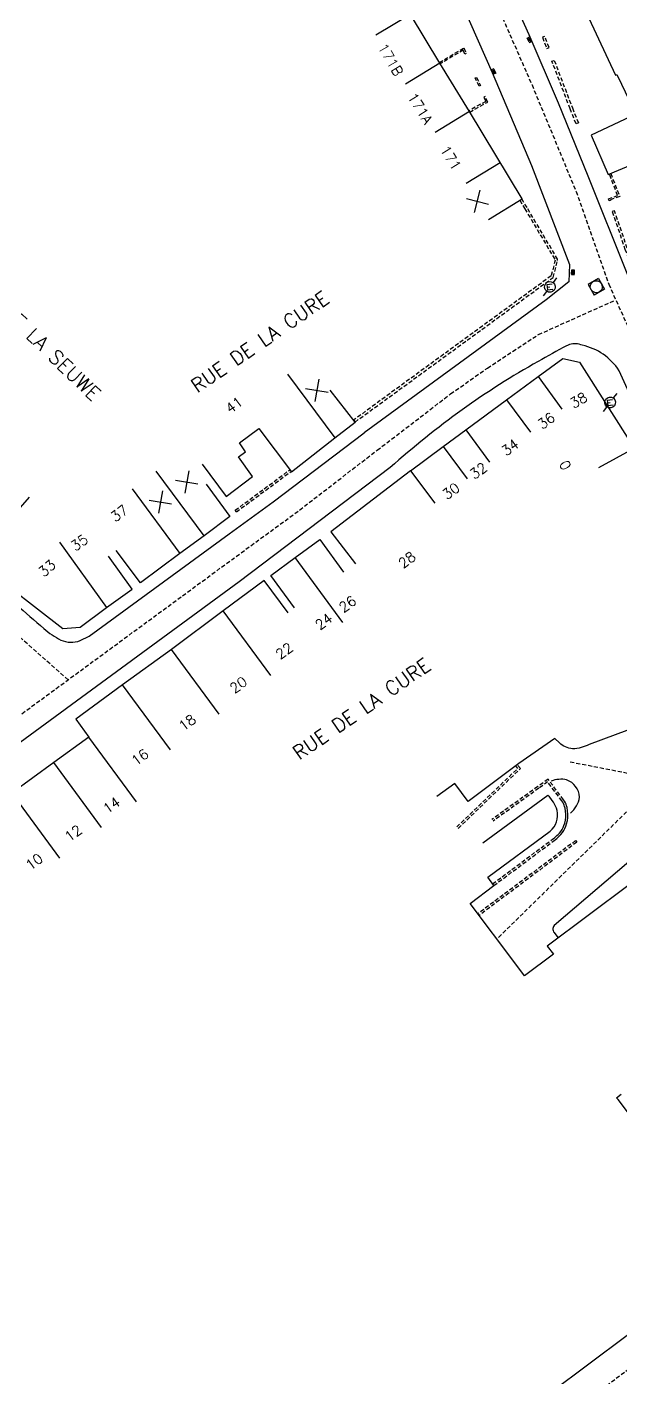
# Model space of a CAD drawing. Header units: millimetres. Extents: x 155999 to 157000, y 122000 to 123000.
# Drawn here: x 156699.7 to 156773.5, y 122725.6 to 122893.1 of the extents above; entities that cross this region are included whole.
import ezdxf
from ezdxf.enums import TextEntityAlignment as Align

# ---------------------------------------------------------------- set-up
doc = ezdxf.new("R2010")
doc.units = ezdxf.units.MM
doc.linetypes.add('DASHED', pattern=[0.75, 0.5, -0.25])
doc.layers.get('0').update_dxf_attribs({"linetype": 'CONTINUOUS'})
for name, color, linetype in [('W0001', 6, 'DASHED'), ('W0008', 7, 'CONTINUOUS'), ('W0100', 7, 'CONTINUOUS'), ('W0112', 1, 'DASHED'), ('W0400', 7, 'CONTINUOUS'), ('W0420', 7, 'CONTINUOUS'), ('W0471', 7, 'CONTINUOUS'), ('W0989', 7, 'CONTINUOUS'), ('W0991', 7, 'CONTINUOUS'), ('W1102', 7, 'CONTINUOUS')]:
    doc.layers.add(name, color=color, linetype=linetype)
doc.styles.get("Standard").update_dxf_attribs({"font": 'romans.shx', "width": 0.85})

# ---------------------------------------------------------------- blocks, each defined once
blk = doc.blocks.new('t991o')
at = {"color": 0, "linetype": 'Continuous'}
for p, q in [((-1, 1), (1, -1)), ((-1, -1), (1, 1))]:
    blk.add_line(p, q, dxfattribs=at)
blk = doc.blocks.new('T400')
for p, q in [((-0.15, 0.3), (0.15, 0.3)), ((-0.15, -0.25), (-0.15, 0.3)), ((-0.15, 0.15), (0.15, 0.15)), ((-0.15, 0), (0.15, 0)), ((0.15, 0.3), (0.15, -0.25)), ((-0.15, -0.15), (0.15, -0.15)), ((-0.15, -0.25), (-0.15, -0.3)), ((-0.15, -0.3), (0.15, -0.3)), ((0.15, -0.3), (0.15, -0.25))]:
    blk.add_line(p, q)
blk = doc.blocks.new('T420')
for p, q in [((0.75, 0.75), (-0.75, 0.75)), ((-0.75, 0.75), (-0.75, -0.75)), ((0.75, 0.75), (0.75, -0.75)), ((0.75, -0.75), (-0.75, -0.75))]:
    blk.add_line(p, q)
blk.add_ellipse((0, 0), major_axis=(-0.53, 0.53), ratio=1, start_param=3.926991, end_param=10.210176)
blk = doc.blocks.new('T471')
for p, q in [((-0.333334, 0.333334), (-0.333334, -0.333334)), ((-0.333334, 0.333334), (0.333334, 0.333334)), ((-0.333334, 0), (0, 0)), ((0.500001, 0.500001), (1.000002, 1.000002)), ((-0.500001, -0.500001), (-1.000002, -1.000002)), ((-0.333334, -0.333334), (0.333334, -0.333334))]:
    blk.add_line(p, q)
blk.add_ellipse((0, 0), major_axis=(0.471405, 0.471405), ratio=1, start_param=5.4977871438, end_param=11.780972451)

msp = doc.modelspace()

# ---------------------------------------------------------------- linework, layer by layer
at = {"layer": 'W0001', "flags": 128}
for points in [[(156704.85, 122812.1), (156692.52, 122822.96), (156667.46, 122845.93), (156664.02, 122850.53), (156663.09, 122862.48), (156662.02, 122966.19), (156662.54, 122980.46), (156664.58, 122994.59), (156666.14, 123000)], [(156619.32, 122739.99), (156625.18, 122749.8), (156632.27, 122758.48), (156641.02, 122765.14), (156674.27, 122789.64), (156704.85, 122812.1), (156725.44, 122827.21), (156733.48, 122833.09), (156743.2, 122840.59), (156743.2, 122840.59)], [(156797.37, 122816.99), (156788.67, 122809.14), (156778.26, 122799.73), (156758.05, 122779.91), (156758.05, 122779.91)], [(156767.17, 122801.91), (156778.26, 122799.73), (156780.72, 122794.32), (156785.26, 122786.16), (156789.98, 122779.94), (156796.47, 122773.36), (156799.49, 122768.61), (156815.39, 122777.64), (156824.98, 122783.08), (156824.98, 122783.08)], [(156815.39, 122777.64), (156818.24, 122773.18), (156810.61, 122767.26), (156801.21, 122752.38), (156798.39, 122735.21), (156797.13, 122729.98), (156795.96, 122725.82), (156793.34, 122720.39), (156791.67, 122718.38), (156778.6, 122709.44), (156767.05, 122699.12), (156763.86, 122698.78), (156760.72, 122697.68), (156756.64, 122696.87), (156755.1, 122696.73), (156751.17, 122697.55), (156747.59, 122699.39), (156744.32, 122704.06), (156775.27, 122727.18), (156775.27, 122727.18)]]:
    msp.add_lwpolyline(points, dxfattribs=at)
at = {"layer": 'W0001'}
for points in [[(156709.62, 122990.34), (156716.82, 122976.69), (156724.16, 122962.77), (156736.43, 122939.32), (156746.71, 122919.55), (156756.96, 122898.36), (156762.42, 122885.93), (156767.89, 122872.71), (156771.94, 122861.22), (156778.03, 122847.65), (156780.79, 122841.41), (156784.9, 122833.82), (156787.05, 122830.49)], [(156743.2, 122840.59), (156752.31, 122847.57), (156756.88, 122850.79), (156763.23, 122854.95), (156772.82, 122859.25)]]:
    msp.add_lwpolyline(points, dxfattribs=at)
at = {"layer": 'W0008'}
for points in [[(156700.15, 123000), (156705.06, 122990.71), (156717.42, 122967.33), (156735.85, 122932.15), (156740.54, 122923.29), (156747.13, 122910.16), (156752.89, 122897.89), (156757.46, 122887.48), (156762.36, 122875.91), (156767.09, 122863.64), (156766.98, 122861.49), (156764.18, 122859.25), (156741.57, 122842.74)], [(156793.8, 122862.5), (156781.29, 122857.45), (156777.74, 122856.94), (156775.95, 122858.42), (156774.23, 122862.54), (156769.4, 122874.6), (156765.71, 122883.67), (156762.06, 122892.15), (156758.35, 122900.42), (156750.95, 122915.93), (156745.17, 122927.45), (156737.78, 122941.53), (156725.51, 122964.98), (156711.5, 122991.57), (156710.83, 122992.84), (156707.03, 123000)]]:
    msp.add_lwpolyline(points, dxfattribs=at)
msp.add_lwpolyline([(156773.24, 122850.46, 0.19939), (156768.66, 122853.61, 0.183745), (156767.07, 122853.7, 0.046544), (156766.72, 122853.56, 0.004301), (156763.18, 122851.61, 0.028042), (156753.75, 122845.6, 0.026794), (156744.82, 122838.43)], format="xyb", dxfattribs=at)
at = {"layer": 'W0008', "flags": 128}
for points in [[(156762.73, 122607.85), (156794.98, 122639.07), (156851.16, 122693.74), (156856.31, 122698.77), (156861.56, 122703.8), (156864.31, 122706.5, 0.0461), (156865.9, 122708.32, 0.0899), (156866.9, 122710.4, 0.1123), (156866.98, 122712.47, 0.078), (156865.98, 122714.76), (156863.55, 122719.18, 0.0111), (156858.89, 122727.33, 0.0096), (156854.74, 122733.83), (156845.06, 122748.46), (156827.85, 122773.92, 0.0132), (156821.68, 122782.7, 0.0069), (156818.14, 122787.2), (156799.62, 122809.91), (156792.32, 122818.35), (156782.29, 122832.58), (156777.42, 122841.34), (156775.29, 122845.89), (156773.24, 122850.46), (156773.24, 122850.46)], [(156698.39, 122821.42, 0.0061), (156701.85, 122818.48, 0.0807), (156703.96, 122817.03, 0.2081), (156706.33, 122816.96), (156707.46, 122817.52), (156724.82, 122830.19), (156730.29, 122834.18), (156741.57, 122842.74), (156741.57, 122842.74)], [(156744.82, 122838.43), (156726.06, 122824.24), (156691.25, 122798.73), (156674.82, 122786.58), (156663.27, 122778.06), (156654.85, 122771.87), (156635.21, 122757.32, 0.039), (156632.53, 122754.95, 0.0293), (156630.22, 122752.32, 0.0247), (156628.1, 122749.24, 0.0101), (156625.42, 122744.73, -0.0187), (156622.99, 122740.72), (156621.38, 122738.34), (156621.38, 122738.34)], [(156767.21, 122795.54, 0.176), (156768.33, 122797.52, 0.2902), (156766.72, 122799.68, 0.1464), (156764.8, 122799.51), (156764.8, 122799.51)], [(156779.49, 122793.79), (156765.19, 122781.58, 0.2319), (156765.02, 122781.09, 0.14), (156765.24, 122780.6), (156765.65, 122780.06), (156765.65, 122780.06)]]:
    msp.add_lwpolyline(points, format="xyb", dxfattribs=at)
at = {"layer": 'W0100'}
for points in [[(156773.11, 122900.15), (156770.67, 122899.05), (156767.94, 122898.06), (156769.46, 122894.2), (156772.79, 122887.14), (156772.96, 122887.23), (156773.53, 122886.02), (156775.29, 122882.3), (156769.76, 122879.69), (156771.87, 122874.82), (156774.95, 122876.08), (156776.66, 122871.9), (156778.69, 122866.93), (156781.61, 122859.35), (156793.34, 122863.74)], [(156757.02, 122869.23), (156761.19, 122871.8), (156754.65, 122882.64), (156750.97, 122888.63), (156747.34, 122894.69), (156743.05, 122892.12)], [(156747.36, 122838.04), (156751.38, 122841.04), (156754.19, 122843.13), (156759.27, 122846.84), (156763.17, 122849.72), (156766.25, 122851.98), (156768.31, 122851.5), (156775.08, 122840.85)]]:
    msp.add_lwpolyline(points, dxfattribs=at)
at = {"layer": 'W0100', "flags": 128}
for points in [[(156721.47, 122838.86), (156724.46, 122834.86), (156727.75, 122837.32), (156725.98, 122839.76), (156726.85, 122840.38), (156726.11, 122841.49), (156728.51, 122843.27), (156732.56, 122837.91), (156737.95, 122842.13), (156740.46, 122844.09), (156737.38, 122848.03), (156737.38, 122848.03)], [(156770.7, 122838.44), (156775.08, 122840.85)], [(156747.36, 122838.04), (156737.46, 122830.45), (156740.5, 122826.48), (156740.5, 122826.48)], [(156721.96, 122836.37), (156724.93, 122832.35), (156721.72, 122829.97), (156718.73, 122827.76), (156713.81, 122824.11), (156710.83, 122828.13), (156710.83, 122828.13)], [(156692.23, 122834.97), (156688.93, 122831.21), (156691.18, 122829.24), (156693.43, 122827.25), (156694.52, 122826.29), (156694.35, 122826.07), (156704.17, 122818.48), (156706.33, 122818.64), (156709.62, 122821.08), (156712.79, 122823.36), (156709.87, 122827.42), (156709.87, 122827.42)], [(156732.96, 122821.01), (156730.01, 122825.04), (156733.02, 122827.28), (156736.08, 122829.49), (156739.04, 122825.46), (156739.04, 122825.46)], [(156732.15, 122820.39), (156729.17, 122824.4), (156724.09, 122820.66), (156717.69, 122815.87), (156711.61, 122811.47), (156705.81, 122807.2), (156707.42, 122804.98), (156703.06, 122801.82), (156697.88, 122798.04), (156693.3, 122794.65), (156687.85, 122790.76), (156683.07, 122787.24), (156677.81, 122783.37), (156675.98, 122781.7), (156678.92, 122777.66), (156678.92, 122777.66)], [(156779.57, 122751.44), (156773.11, 122759.98), (156772.92, 122760.22), (156773.47, 122760.65)], [(156764.71, 122723.62), (156774.25, 122730.73), (156775.69, 122728.8), (156774.64, 122728.01), (156783.71, 122715.88)]]:
    msp.add_lwpolyline(points, dxfattribs=at)
for points in [[(156778.88, 122824.28), (156782.83, 122827.36), (156787.67, 122821.13), (156786.99, 122820.59), (156789.59, 122817.22), (156785.37, 122813.95), (156786.28, 122812.78), (156780.81, 122808.53), (156779.85, 122807.96), (156779.2, 122807.67), (156769.51, 122804.06, -0.1029), (156767.46, 122803.52, -0.1617), (156765.82, 122804.27), (156765.24, 122804.79), (156760.78, 122801.69), (156754.51, 122796.98), (156752.86, 122799.24), (156750.6, 122797.59), (156750.6, 122797.59)], [(156779.55, 122790.44), (156764.3, 122779.05), (156765.07, 122778.02), (156761.48, 122775.34), (156760.4, 122776.78), (156754.75, 122784.32), (156757.68, 122786.55), (156756.94, 122787.6), (156764.67, 122793.29, 0.274), (156765.55, 122795.89, 0.1291), (156764.38, 122797.75), (156756.32, 122791.82), (156756.32, 122791.82)]]:
    msp.add_lwpolyline(points, format="xyb", dxfattribs=at)
at = {"layer": 'W0112'}
for p, q in [((156725.58, 122833.13), (156732.37, 122838.16)), ((156725.73, 122832.93), (156732.52, 122837.96)), ((156725.73, 122832.93), (156725.58, 122833.13)), ((156753.08, 122793.83), (156760.65, 122801.09)), ((156753.25, 122793.65), (156760.98, 122801.07)), ((156760.65, 122801.09), (156760.41, 122801.41)), ((156760.98, 122801.07), (156760.61, 122801.56)), ((156763.13, 122798.83), (156757.44, 122794.75)), ((156763.27, 122798.63), (156757.59, 122794.55)), ((156764.41, 122799.76), (156763.13, 122798.83)), ((156764.36, 122799.41), (156763.27, 122798.63)), ((156766.14, 122797.05), (156764.36, 122799.41)), ((156766.34, 122797.2), (156764.41, 122799.76)), ((156766.24, 122796.9), (156766.14, 122797.05)), ((156766.33, 122796.73), (156766.24, 122796.9)), ((156766.46, 122797.02), (156766.34, 122797.2)), ((156766.56, 122796.84), (156766.46, 122797.02)), ((156766.64, 122796.64), (156766.56, 122796.84)), ((156766.41, 122796.55), (156766.33, 122796.73)), ((156766.47, 122796.36), (156766.41, 122796.55)), ((156766.52, 122796.17), (156766.47, 122796.36)), ((156766.59, 122795.79), (156766.52, 122796.17)), ((156766.63, 122795.41), (156766.59, 122795.79)), ((156766.62, 122795.03), (156766.63, 122795.41)), ((156766.71, 122796.44), (156766.64, 122796.64)), ((156766.77, 122796.23), (156766.71, 122796.44)), ((156766.84, 122795.83), (156766.77, 122796.23)), ((156766.88, 122795.42), (156766.84, 122795.83)), ((156766.87, 122795.01), (156766.88, 122795.42)), ((156765.99, 122793.28), (156766.15, 122793.51)), ((156766.15, 122793.51), (156766.28, 122793.76)), ((156766.28, 122793.76), (156766.39, 122794.02)), ((156766.36, 122793.39), (156766.5, 122793.65)), ((156766.39, 122794.02), (156766.48, 122794.28)), ((156766.48, 122794.28), (156766.57, 122794.65)), ((156766.5, 122793.65), (156766.63, 122793.93)), ((156766.57, 122794.65), (156766.62, 122795.03)), ((156766.63, 122793.93), (156766.72, 122794.21)), ((156766.72, 122794.21), (156766.82, 122794.61)), ((156766.82, 122794.61), (156766.87, 122795.01)), ((156767.83, 122792.13), (156755.71, 122783.05)), ((156767.98, 122791.93), (156755.86, 122782.85)), ((156757.53, 122786.76), (156764.98, 122792.31)), ((156757.68, 122786.55), (156765.13, 122792.11)), ((156764.98, 122792.31), (156765.16, 122792.45)), ((156765.13, 122792.11), (156765.32, 122792.26)), ((156765.16, 122792.45), (156765.34, 122792.6)), ((156765.32, 122792.26), (156765.5, 122792.41)), ((156765.34, 122792.6), (156765.51, 122792.75)), ((156765.5, 122792.41), (156765.68, 122792.56)), ((156765.51, 122792.75), (156765.67, 122792.9)), ((156765.67, 122792.9), (156765.82, 122793.06)), ((156765.68, 122792.56), (156765.85, 122792.72)), ((156765.82, 122793.06), (156765.99, 122793.28)), ((156765.85, 122792.72), (156766.01, 122792.9)), ((156766.01, 122792.9), (156766.19, 122793.13)), ((156766.19, 122793.13), (156766.36, 122793.39)), ((156767.83, 122792.13), (156767.98, 122791.93))]:
    msp.add_line(p, q, dxfattribs=at)
for points in [[(156764.53, 122890.56), (156763.99, 122891.95), (156763.71, 122891.84), (156764.25, 122890.45)], [(156756.02, 122885.85), (156755.86, 122885.77), (156755.38, 122886.79), (156755.55, 122886.86)]]:
    msp.add_lwpolyline(points, close=True, dxfattribs=at)
for points in [[(156750.92, 122888.7), (156753.96, 122890.52), (156754.24, 122889.83), (156754.08, 122889.76), (156753.88, 122890.26), (156751.02, 122888.55)], [(156767.43, 122883.07), (156768.18, 122881.22), (156767.9, 122881.11), (156767.15, 122882.96), (156764.9, 122888.87), (156765.18, 122888.97), (156767.43, 122883.07)], [(156754.69, 122882.56), (156756.92, 122883.81), (156756.59, 122884.49), (156756.43, 122884.42), (156756.68, 122883.89), (156754.61, 122882.72)], [(156772.2, 122874.95), (156773.3, 122872.07), (156772.15, 122871.67), (156772.18, 122871.59), (156771.99, 122871.53), (156771.9, 122871.79), (156773.04, 122872.19), (156772.02, 122874.88)], [(156760.9, 122871.62), (156761.54, 122870.55), (156765.31, 122864.19), (156764.79, 122862.22), (156740.29, 122844.34), (156740.46, 122844.09), (156765.05, 122862.04), (156765.6, 122864.12), (156765.59, 122864.3), (156761.8, 122870.7), (156761.16, 122871.78)], [(156778.51, 122867.39), (156774.24, 122865.65), (156772.66, 122870.31), (156772.38, 122870.21), (156773.96, 122865.54), (156776.44, 122859.57), (156776.72, 122859.68), (156774.43, 122865.19), (156778.69, 122866.93)]]:
    msp.add_lwpolyline(points, dxfattribs=at)
at = {"layer": 'W1102'}
for p, q in [((156750.97, 122888.63), (156746.71, 122886.01)), ((156754.65, 122882.64), (156750.39, 122880.02)), ((156754.26, 122873.72), (156758.47, 122876.31)), ((156732.07, 122850.01), (156737.95, 122842.13)), ((156763.17, 122849.72), (156766.13, 122845.69)), ((156759.27, 122846.84), (156762.25, 122842.82)), ((156754.19, 122843.13), (156757.13, 122839.09)), ((156751.38, 122841.04), (156754.37, 122837.03)), ((156721.72, 122829.97), (156715.77, 122838)), ((156747.36, 122838.04), (156750.35, 122834.03)), ((156712.78, 122835.8), (156718.73, 122827.76)), ((156700.03, 122834.76), (156693.43, 122827.25)), ((156703.78, 122829.19), (156709.62, 122821.08)), ((156738.93, 122819.21), (156733.02, 122827.28)), ((156730.02, 122812.61), (156724.09, 122820.66)), ((156723.61, 122807.82), (156717.69, 122815.87)), ((156717.54, 122803.42), (156711.61, 122811.47)), ((156713.35, 122796.93), (156707.42, 122804.98)), ((156708.98, 122793.76), (156703.06, 122801.82)), ((156697.88, 122798.04), (156703.76, 122789.95))]:
    msp.add_line(p, q, dxfattribs=at)

# ---------------------------------------------------------------- block references
at = {"layer": 'W0400'}
for p, rotation in [((156762.1, 122891.55), 26.73879043610868), ((156757.66, 122887.58), 205.3500870047833), ((156767.5, 122862.68), 356.9943005202431)]:
    msp.add_blockref('T400', p, dxfattribs=dict(at, rotation=rotation))
at = {"layer": 'W0420', "rotation": 30.06278999993684}
msp.add_blockref('T420', (156770.4, 122860.87), dxfattribs=at)
at = {"layer": 'W0471', "rotation": 7.544789999934098}
for p in [(156764.65, 122860.86), (156772.11, 122846.51)]:
    msp.add_blockref('T471', p, dxfattribs=at)
at = {"layer": 'W0991'}
for p, rotation in [((156755.64, 122871.48), 30.06278999993684), ((156735.71, 122848.02), 305.2398211912702), ((156719.57, 122836.64), 305.1350306901824), ((156716.3, 122834.16), 305.1350306901824)]:
    msp.add_blockref('t991o', p, dxfattribs=dict(at, rotation=rotation))

# ---------------------------------------------------------------- texts
at = {"layer": 'W0989'}
for s, rotation, p in [('RUE DE LA SEUWE', 315.8503, (156700.68, 122854.73)), ('RUE DE LA CURE', 34.5777, (156728.65, 122854.06)), ('RUE DE LA CURE', 34.6928, (156741.27, 122808.5))]:
    msp.add_text(s, height=1.75, rotation=rotation, dxfattribs=at).set_placement(p, align=Align.MIDDLE)
at = {"layer": 'W0991'}
for s, rotation, p in [('171B', 300.1011, (156744.88, 122889.06)), ('171A', 301.5698, (156748.55, 122883.02)), ('171', 301.7047, (156752.33, 122876.87)), ('38', 29.7857, (156768.2, 122846.8)), ('41', 36.7418, (156725.45, 122846.21)), ('36', 36.3012, (156764.19, 122844.25)), ('34', 36.7876, (156759.7, 122840.94)), ('32', 35.5906, (156755.77, 122838.04)), ('0', 298.8389, (156766.55, 122838.72)), ('30', 36.1764, (156752.36, 122835.53)), ('37', 36.5909, (156711.2, 122832.76)), ('35', 35.7787, (156706.24, 122829.12)), ('28', 37.475, (156746.9, 122826.98)), ('33', 40.3843, (156702.23, 122825.94)), ('26', 35.8776, (156739.53, 122821.5)), ('24', 36.5804, (156736.58, 122819.33)), ('22', 36.3531, (156731.67, 122815.69)), ('20', 36.8288, (156725.98, 122811.46)), ('18', 35.8739, (156719.63, 122806.78)), ('16', 36.4035, (156713.75, 122802.49)), ('14', 35.9509, (156710.23, 122796.52)), ('12', 36.1262, (156705.48, 122793.06)), ('10', 36.4415, (156700.63, 122789.51))]:
    msp.add_text(s, height=1.25, rotation=rotation, dxfattribs=at).set_placement(p, align=Align.MIDDLE)

doc.saveas('drawing.dxf')
